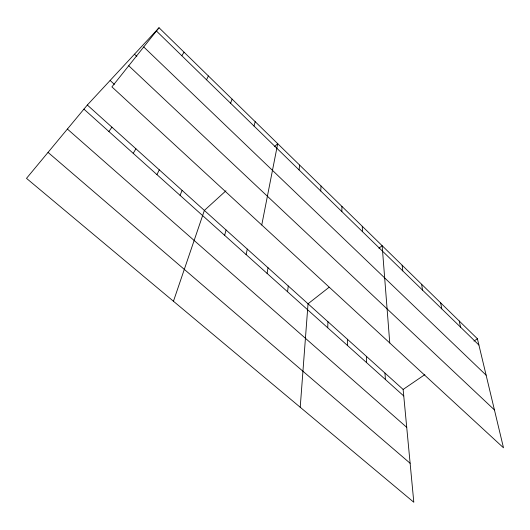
<?xml version="1.0" encoding="UTF-8"?>
<svg xmlns="http://www.w3.org/2000/svg" width="530" height="530" viewBox="0 0 530 530"><rect width="100%" height="100%" fill="white"/><g stroke="black" fill="none" stroke-linecap="round" stroke-linejoin="round"><path stroke-width="0.79" d="M341.857 211.563L341.916 206.395M327.726 327.779L327.938 321.717M320.723 190.985L321.048 186.01M300.219 407.259L308.036 303.789L329.143 287.24M287.571 291.772L288.26 285.981M299.052 169.885L299.649 165.108M267.087 273.401L268.021 267.756M261.754 224.992L277.713 143.676L274.659 146.459M246.112 254.585L247.305 249.1M224.627 235.313L226.091 229.994M254.002 126.021L255.202 121.688M173.456 301.252L204.368 210.43L225.946 190.793M230.583 103.211L232.107 99.13M180.061 195.345L182.108 190.383M206.528 79.791L208.396 75.969M156.933 174.602L159.298 169.839M133.215 153.329L135.912 148.778M181.823 55.736L184.049 52.185M108.889 131.513L111.929 127.18M159.033 27.745L111.909 86.874L503.5 447.804L477.404 338.75L159.033 27.745L87.324 105.026L26.5 178.358L413.811 502.255L403.138 389.437L87.324 105.026M378.91 248.232L382.15 245.695L389.762 342.976M403.138 389.437L424.861 374.611M473.992 341.082L477.404 338.75M48.038 152.395L410.121 463.266M67.396 129.055L406.722 427.339M83.925 109.127L403.754 395.97M110.127 80.454L114.347 84.363M128.744 65.76L494.43 409.902M134.487 54.199L136.859 56.452M143.736 46.951L486.123 375.174M156.436 31.012L478.901 345.017M459.252 321.014L460.557 327.149M440.662 302.862L441.768 308.851M421.628 284.265L422.523 290.109M402.131 265.219L402.793 270.903M384.972 373.074L385.396 379.507M362.275 226.284L362.467 231.636M366.396 356.345L366.614 362.659M347.389 339.226L347.395 345.421"/></g></svg>
